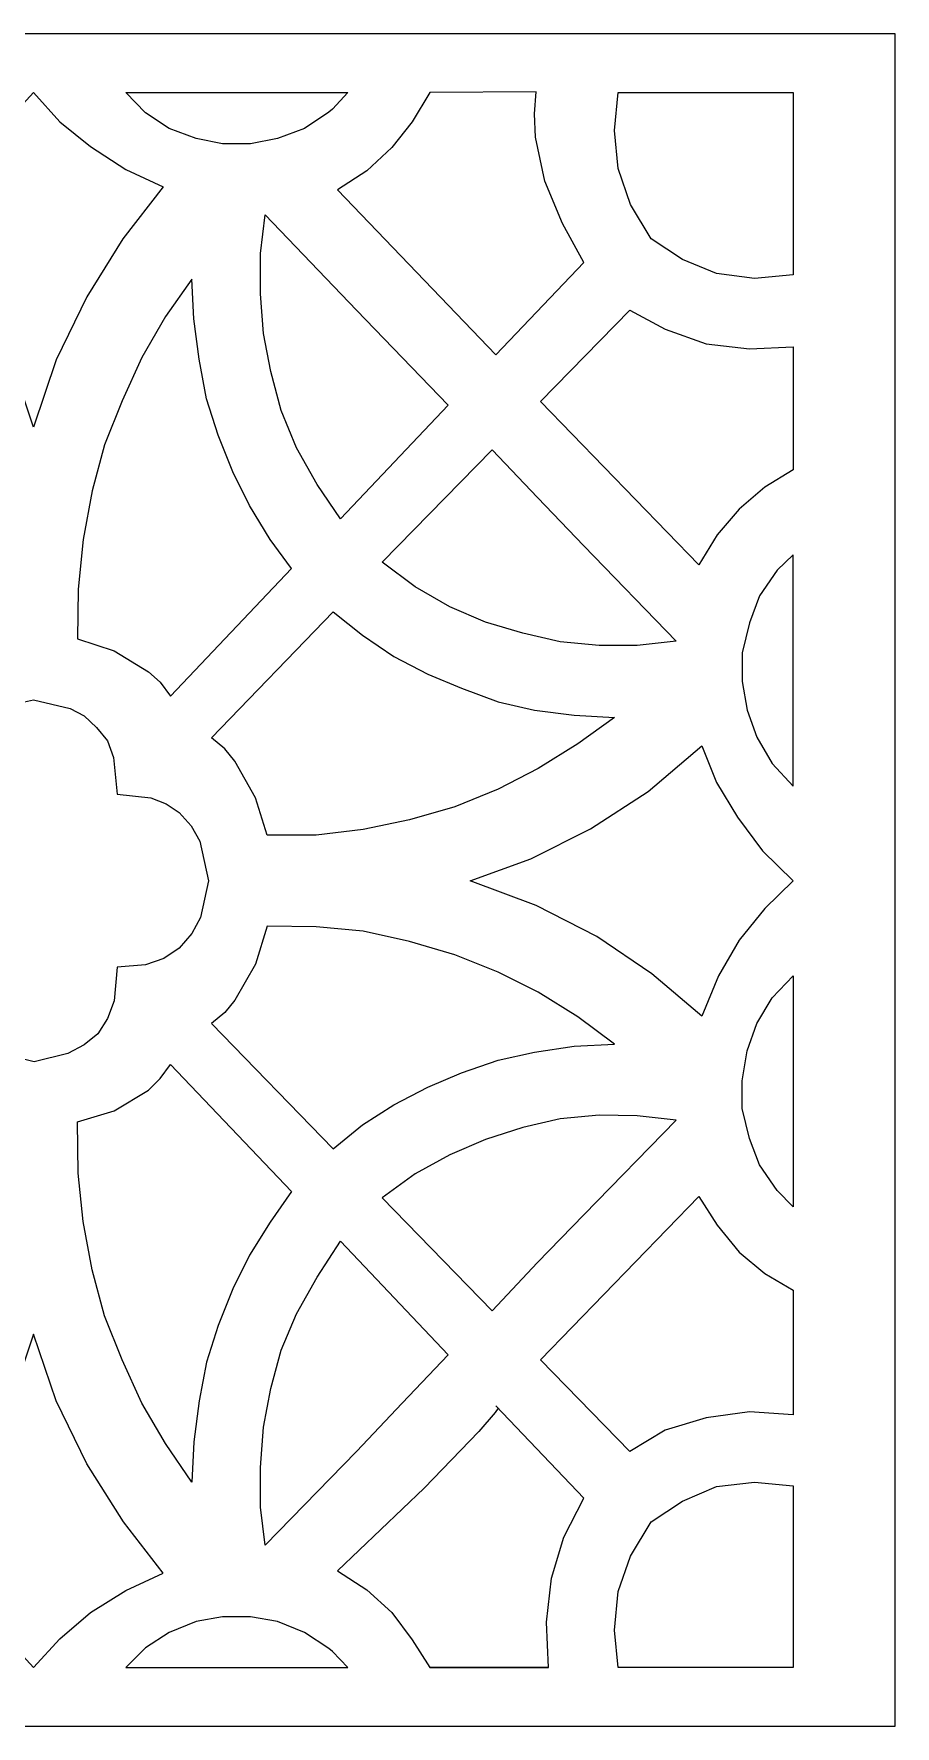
# Model space of a CAD drawing. Header units: centimetres. Extents: x -9 to 4.8, y -13.6 to 14.2.
# Drawn here: x -2.09 to 4.84, y -13.6 to 0.02 of the extents above; entities that cross this region are included whole.
import ezdxf

# ---------------------------------------------------------------- set-up
doc = ezdxf.new("R2010")
doc.units = ezdxf.units.CM
doc.header["$MEASUREMENT"] = 0

msp = doc.modelspace()

# ---------------------------------------------------------------- linework, layer by layer
at = {"color": 242}
for points, knots in [([(-9.023, 0.01868), (-9.023, 0.01868), (4.83632, 0.01868), (4.83632, 0.01868), (4.83632, 0.01868), (4.83632, 0.01868), (4.83632, -13.59895), (4.83632, -13.59895), (4.83632, -13.59895), (4.83632, -13.59895), (-9.023, -13.59895), (-9.023, -13.59895), (-9.023, -13.59895), (-9.023, -13.59895), (-9.023, 0.01868), (-9.023, 0.01868)], [0, 0, 0, 0, 0.2, 0.2, 0.2, 0.2, 0.4, 0.4, 0.4, 0.4, 0.6, 0.6, 0.6, 0.6, 1, 1, 1, 1]), ([(-2.09632, -0.45293), (-2.09632, -0.45293), (-2.32031, -0.70059), (-2.32031, -0.70059), (-2.32031, -0.70059), (-2.32031, -0.70059), (-2.57964, -0.91859), (-2.57964, -0.91859), (-2.57964, -0.91859), (-2.57964, -0.91859), (-2.85092, -1.08965), (-2.85092, -1.08965), (-2.85092, -1.08965), (-2.85092, -1.08965), (-3.13379, -1.21339), (-3.13379, -1.21339), (-3.13379, -1.21339), (-3.13379, -1.21339), (-2.78016, -1.6731), (-2.78016, -1.6731), (-2.78016, -1.6731), (-2.78016, -1.6731), (-2.4913, -2.15075), (-2.4913, -2.15075), (-2.4913, -2.15075), (-2.4913, -2.15075), (-2.2613, -2.64595), (-2.2613, -2.64595), (-2.2613, -2.64595), (-2.2613, -2.64595), (-2.09632, -3.147), (-2.09632, -3.147), (-2.09632, -3.147), (-2.09632, -3.147), (-1.91355, -2.60466), (-1.91355, -2.60466), (-1.91355, -2.60466), (-1.91355, -2.60466), (-1.66598, -2.09769), (-1.66598, -2.09769), (-1.66598, -2.09769), (-1.66598, -2.09769), (-1.37707, -1.63194), (-1.37707, -1.63194), (-1.37707, -1.63194), (-1.37707, -1.63194), (-1.05286, -1.21339), (-1.05286, -1.21339), (-1.05286, -1.21339), (-1.05286, -1.21339), (-1.35351, -1.07188), (-1.35351, -1.07188), (-1.35351, -1.07188), (-1.35351, -1.07188), (-1.63653, -0.8891), (-1.63653, -0.8891), (-1.63653, -0.8891), (-1.63653, -0.8891), (-1.88408, -0.68875), (-1.88408, -0.68875), (-1.88408, -0.68875), (-1.88408, -0.68875), (-2.09632, -0.45293), (-2.09632, -0.45293)], [0, 0, 0, 0, 0.05882353, 0.05882353, 0.05882353, 0.05882353, 0.11764706, 0.11764706, 0.11764706, 0.11764706, 0.17647059, 0.17647059, 0.17647059, 0.17647059, 0.23529412, 0.23529412, 0.23529412, 0.23529412, 0.29411765, 0.29411765, 0.29411765, 0.29411765, 0.35294118, 0.35294118, 0.35294118, 0.35294118, 0.41176471, 0.41176471, 0.41176471, 0.41176471, 0.47058824, 0.47058824, 0.47058824, 0.47058824, 0.52941176, 0.52941176, 0.52941176, 0.52941176, 0.58823529, 0.58823529, 0.58823529, 0.58823529, 0.64705882, 0.64705882, 0.64705882, 0.64705882, 0.70588235, 0.70588235, 0.70588235, 0.70588235, 0.76470588, 0.76470588, 0.76470588, 0.76470588, 0.82352941, 0.82352941, 0.82352941, 0.82352941, 0.88235294, 0.88235294, 0.88235294, 0.88235294, 1, 1, 1, 1]), ([(-1.35351, -0.45293), (-1.35351, -0.45293), (-1.19432, -0.61798), (-1.19432, -0.61798), (-1.19432, -0.61798), (-1.19432, -0.61798), (-1.00577, -0.74175), (-1.00577, -0.74175), (-1.00577, -0.74175), (-1.00577, -0.74175), (-0.78759, -0.82429), (-0.78759, -0.82429), (-0.78759, -0.82429), (-0.78759, -0.82429), (-0.57537, -0.86561), (-0.57537, -0.86561), (-0.57537, -0.86561), (-0.57537, -0.86561), (-0.35134, -0.86561), (-0.35134, -0.86561), (-0.35134, -0.86561), (-0.35134, -0.86561), (-0.13322, -0.82429), (-0.13322, -0.82429), (-0.13322, -0.82429), (-0.13322, -0.82429), (0.0849, -0.74175), (0.0849, -0.74175), (0.0849, -0.74175), (0.0849, -0.74175), (0.27942, -0.61212), (0.27942, -0.61212), (0.27942, -0.61212), (0.27942, -0.61212), (0.3089, -0.58852), (0.3089, -0.58852), (0.3089, -0.58852), (0.3089, -0.58852), (0.43269, -0.45293), (0.43269, -0.45293), (0.43269, -0.45293), (0.43269, -0.45293), (-1.35351, -0.45293), (-1.35351, -0.45293)], [0, 0, 0, 0, 0.08333333, 0.08333333, 0.08333333, 0.08333333, 0.16666667, 0.16666667, 0.16666667, 0.16666667, 0.25, 0.25, 0.25, 0.25, 0.33333333, 0.33333333, 0.33333333, 0.33333333, 0.41666667, 0.41666667, 0.41666667, 0.41666667, 0.5, 0.5, 0.5, 0.5, 0.58333333, 0.58333333, 0.58333333, 0.58333333, 0.66666667, 0.66666667, 0.66666667, 0.66666667, 0.75, 0.75, 0.75, 0.75, 0.83333333, 0.83333333, 0.83333333, 0.83333333, 1, 1, 1, 1]), ([(0.35014, -1.23697), (0.35014, -1.23697), (0.58595, -1.08369), (0.58595, -1.08369), (0.58595, -1.08369), (0.58595, -1.08369), (0.78642, -0.89502), (0.78642, -0.89502), (0.78642, -0.89502), (0.78642, -0.89502), (0.95144, -0.68875), (0.95144, -0.68875), (0.95144, -0.68875), (0.95144, -0.68875), (1.0929, -0.45293), (1.0929, -0.45293), (1.0929, -0.45293), (1.0929, -0.45293), (1.94778, -0.44702), (1.94778, -0.44702), (1.94778, -0.44702), (1.94778, -0.44702), (1.93592, -0.62387), (1.93592, -0.62387), (1.93592, -0.62387), (1.93592, -0.62387), (1.94177, -0.81247), (1.94177, -0.81247), (1.94177, -0.81247), (1.94177, -0.81247), (2.01847, -1.16625), (2.01847, -1.16625), (2.01847, -1.16625), (2.01847, -1.16625), (2.15997, -1.50814), (2.15997, -1.50814), (2.15997, -1.50814), (2.15997, -1.50814), (2.33092, -1.82059), (2.33092, -1.82059), (2.33092, -1.82059), (2.33092, -1.82059), (1.62356, -2.56339), (1.62356, -2.56339), (1.62356, -2.56339), (1.62356, -2.56339), (0.35014, -1.23697), (0.35014, -1.23697)], [0, 0, 0, 0, 0.07692308, 0.07692308, 0.07692308, 0.07692308, 0.15384615, 0.15384615, 0.15384615, 0.15384615, 0.23076923, 0.23076923, 0.23076923, 0.23076923, 0.30769231, 0.30769231, 0.30769231, 0.30769231, 0.38461538, 0.38461538, 0.38461538, 0.38461538, 0.46153846, 0.46153846, 0.46153846, 0.46153846, 0.53846154, 0.53846154, 0.53846154, 0.53846154, 0.61538462, 0.61538462, 0.61538462, 0.61538462, 0.69230769, 0.69230769, 0.69230769, 0.69230769, 0.76923077, 0.76923077, 0.76923077, 0.76923077, 0.84615385, 0.84615385, 0.84615385, 0.84615385, 1, 1, 1, 1]), ([(2.60795, -0.45293), (2.60795, -0.45293), (2.57847, -0.75947), (2.57847, -0.75947), (2.57847, -0.75947), (2.57847, -0.75947), (2.60795, -1.06604), (2.60795, -1.06604), (2.60795, -1.06604), (2.60795, -1.06604), (2.70818, -1.35492), (2.70818, -1.35492), (2.70818, -1.35492), (2.70818, -1.35492), (2.87325, -1.63194), (2.87325, -1.63194), (2.87325, -1.63194), (2.87325, -1.63194), (3.12669, -1.79701), (3.12669, -1.79701), (3.12669, -1.79701), (3.12669, -1.79701), (3.3979, -1.90906), (3.3979, -1.90906), (3.3979, -1.90906), (3.3979, -1.90906), (3.70449, -1.95018), (3.70449, -1.95018), (3.70449, -1.95018), (3.70449, -1.95018), (4.01692, -1.92074), (4.01692, -1.92074), (4.01692, -1.92074), (4.01692, -1.92074), (4.01692, -0.45293), (4.01692, -0.45293), (4.01692, -0.45293), (4.01692, -0.45293), (2.60795, -0.45293), (2.60795, -0.45293)], [0, 0, 0, 0, 0.09090909, 0.09090909, 0.09090909, 0.09090909, 0.18181818, 0.18181818, 0.18181818, 0.18181818, 0.27272727, 0.27272727, 0.27272727, 0.27272727, 0.36363636, 0.36363636, 0.36363636, 0.36363636, 0.45454545, 0.45454545, 0.45454545, 0.45454545, 0.54545455, 0.54545455, 0.54545455, 0.54545455, 0.63636364, 0.63636364, 0.63636364, 0.63636364, 0.72727273, 0.72727273, 0.72727273, 0.72727273, 0.81818182, 0.81818182, 0.81818182, 0.81818182, 1, 1, 1, 1]), ([(-0.2335, -1.43742), (-0.2335, -1.43742), (-0.26881, -1.74984), (-0.26881, -1.74984), (-0.26881, -1.74984), (-0.26881, -1.74984), (-0.26881, -2.07399), (-0.26881, -2.07399), (-0.26881, -2.07399), (-0.26881, -2.07399), (-0.24522, -2.39239), (-0.24522, -2.39239), (-0.24522, -2.39239), (-0.24522, -2.39239), (-0.18633, -2.69895), (-0.18633, -2.69895), (-0.18633, -2.69895), (-0.18633, -2.69895), (-0.10373, -3.01146), (-0.10373, -3.01146), (-0.10373, -3.01146), (-0.10373, -3.01146), (0.02002, -3.31203), (0.02002, -3.31203), (0.02002, -3.31203), (0.02002, -3.31203), (0.18516, -3.60678), (0.18516, -3.60678), (0.18516, -3.60678), (0.18516, -3.60678), (0.37374, -3.88385), (0.37374, -3.88385), (0.37374, -3.88385), (0.37374, -3.88385), (1.24029, -2.97011), (1.24029, -2.97011), (1.24029, -2.97011), (1.24029, -2.97011), (0.50342, -2.20378), (0.50342, -2.20378), (0.50342, -2.20378), (0.50342, -2.20378), (-0.2335, -1.43742), (-0.2335, -1.43742)], [0, 0, 0, 0, 0.08333333, 0.08333333, 0.08333333, 0.08333333, 0.16666667, 0.16666667, 0.16666667, 0.16666667, 0.25, 0.25, 0.25, 0.25, 0.33333333, 0.33333333, 0.33333333, 0.33333333, 0.41666667, 0.41666667, 0.41666667, 0.41666667, 0.5, 0.5, 0.5, 0.5, 0.58333333, 0.58333333, 0.58333333, 0.58333333, 0.66666667, 0.66666667, 0.66666667, 0.66666667, 0.75, 0.75, 0.75, 0.75, 0.83333333, 0.83333333, 0.83333333, 0.83333333, 1, 1, 1, 1]), ([(-0.99387, -5.31048), (-0.99387, -5.31048), (-1.07649, -5.19848), (-1.07649, -5.19848), (-1.07649, -5.19848), (-1.07649, -5.19848), (-1.17075, -5.11595), (-1.17075, -5.11595), (-1.17075, -5.11595), (-1.17075, -5.11595), (-1.44789, -4.945), (-1.44789, -4.945), (-1.44789, -4.945), (-1.44789, -4.945), (-1.74261, -4.85066), (-1.74261, -4.85066), (-1.74261, -4.85066), (-1.74261, -4.85066), (-1.73666, -4.44983), (-1.73666, -4.44983), (-1.73666, -4.44983), (-1.73666, -4.44983), (-1.69544, -4.04896), (-1.69544, -4.04896), (-1.69544, -4.04896), (-1.69544, -4.04896), (-1.62462, -3.65985), (-1.62462, -3.65985), (-1.62462, -3.65985), (-1.62462, -3.65985), (-1.52452, -3.28841), (-1.52452, -3.28841), (-1.52452, -3.28841), (-1.52452, -3.28841), (-1.38298, -2.93481), (-1.38298, -2.93481), (-1.38298, -2.93481), (-1.38298, -2.93481), (-1.22378, -2.58688), (-1.22378, -2.58688), (-1.22378, -2.58688), (-1.22378, -2.58688), (-1.03514, -2.2568), (-1.03514, -2.2568), (-1.03514, -2.2568), (-1.03514, -2.2568), (-0.82298, -1.95611), (-0.82298, -1.95611), (-0.82298, -1.95611), (-0.82298, -1.95611), (-0.80529, -2.27455), (-0.80529, -2.27455), (-0.80529, -2.27455), (-0.80529, -2.27455), (-0.76403, -2.5987), (-0.76403, -2.5987), (-0.76403, -2.5987), (-0.76403, -2.5987), (-0.70508, -2.91701), (-0.70508, -2.91701), (-0.70508, -2.91701), (-0.70508, -2.91701), (-0.61075, -3.21178), (-0.61075, -3.21178), (-0.61075, -3.21178), (-0.61075, -3.21178), (-0.49283, -3.50657), (-0.49283, -3.50657), (-0.49283, -3.50657), (-0.49283, -3.50657), (-0.35722, -3.77771), (-0.35722, -3.77771), (-0.35722, -3.77771), (-0.35722, -3.77771), (-0.19221, -4.04896), (-0.19221, -4.04896), (-0.19221, -4.04896), (-0.19221, -4.04896), (-0.02123, -4.28471), (-0.02123, -4.28471), (-0.02123, -4.28471), (-0.02123, -4.28471), (-0.99387, -5.31048), (-0.99387, -5.31048)], [0, 0, 0, 0, 0.04545455, 0.04545455, 0.04545455, 0.04545455, 0.09090909, 0.09090909, 0.09090909, 0.09090909, 0.13636364, 0.13636364, 0.13636364, 0.13636364, 0.18181818, 0.18181818, 0.18181818, 0.18181818, 0.22727273, 0.22727273, 0.22727273, 0.22727273, 0.27272727, 0.27272727, 0.27272727, 0.27272727, 0.31818182, 0.31818182, 0.31818182, 0.31818182, 0.36363636, 0.36363636, 0.36363636, 0.36363636, 0.40909091, 0.40909091, 0.40909091, 0.40909091, 0.45454545, 0.45454545, 0.45454545, 0.45454545, 0.5, 0.5, 0.5, 0.5, 0.54545455, 0.54545455, 0.54545455, 0.54545455, 0.59090909, 0.59090909, 0.59090909, 0.59090909, 0.63636364, 0.63636364, 0.63636364, 0.63636364, 0.68181818, 0.68181818, 0.68181818, 0.68181818, 0.72727273, 0.72727273, 0.72727273, 0.72727273, 0.77272727, 0.77272727, 0.77272727, 0.77272727, 0.81818182, 0.81818182, 0.81818182, 0.81818182, 0.86363636, 0.86363636, 0.86363636, 0.86363636, 0.90909091, 0.90909091, 0.90909091, 0.90909091, 1, 1, 1, 1]), ([(3.2564, -4.25527), (3.2564, -4.25527), (3.40378, -4.01356), (3.40378, -4.01356), (3.40378, -4.01356), (3.40378, -4.01356), (3.58067, -3.80721), (3.58067, -3.80721), (3.58067, -3.80721), (3.58067, -3.80721), (3.78696, -3.63043), (3.78696, -3.63043), (3.78696, -3.63043), (3.78696, -3.63043), (4.01692, -3.4889), (4.01692, -3.4889), (4.01692, -3.4889), (4.01692, -3.4889), (4.01692, -2.49852), (4.01692, -2.49852), (4.01692, -2.49852), (4.01692, -2.49852), (3.66319, -2.51616), (3.66319, -2.51616), (3.66319, -2.51616), (3.66319, -2.51616), (3.31544, -2.47493), (3.31544, -2.47493), (3.31544, -2.47493), (3.31544, -2.47493), (2.98525, -2.35705), (2.98525, -2.35705), (2.98525, -2.35705), (2.98525, -2.35705), (2.7023, -2.20378), (2.7023, -2.20378), (2.7023, -2.20378), (2.7023, -2.20378), (1.9831, -2.94065), (1.9831, -2.94065), (1.9831, -2.94065), (1.9831, -2.94065), (3.2564, -4.25527), (3.2564, -4.25527)], [0, 0, 0, 0, 0.08333333, 0.08333333, 0.08333333, 0.08333333, 0.16666667, 0.16666667, 0.16666667, 0.16666667, 0.25, 0.25, 0.25, 0.25, 0.33333333, 0.33333333, 0.33333333, 0.33333333, 0.41666667, 0.41666667, 0.41666667, 0.41666667, 0.5, 0.5, 0.5, 0.5, 0.58333333, 0.58333333, 0.58333333, 0.58333333, 0.66666667, 0.66666667, 0.66666667, 0.66666667, 0.75, 0.75, 0.75, 0.75, 0.83333333, 0.83333333, 0.83333333, 0.83333333, 1, 1, 1, 1]), ([(0.70975, -4.23163), (0.70975, -4.23163), (0.975, -4.43206), (0.975, -4.43206), (0.975, -4.43206), (0.975, -4.43206), (1.25215, -4.59122), (1.25215, -4.59122), (1.25215, -4.59122), (1.25215, -4.59122), (1.54098, -4.71504), (1.54098, -4.71504), (1.54098, -4.71504), (1.54098, -4.71504), (1.84166, -4.80346), (1.84166, -4.80346), (1.84166, -4.80346), (1.84166, -4.80346), (2.1423, -4.87422), (2.1423, -4.87422), (2.1423, -4.87422), (2.1423, -4.87422), (2.45472, -4.90371), (2.45472, -4.90371), (2.45472, -4.90371), (2.45472, -4.90371), (2.76129, -4.90371), (2.76129, -4.90371), (2.76129, -4.90371), (2.76129, -4.90371), (3.07371, -4.86829), (3.07371, -4.86829), (3.07371, -4.86829), (3.07371, -4.86829), (2.33092, -4.10194), (2.33092, -4.10194), (2.33092, -4.10194), (2.33092, -4.10194), (1.95951, -3.71296), (1.95951, -3.71296), (1.95951, -3.71296), (1.95951, -3.71296), (1.59402, -3.32972), (1.59402, -3.32972), (1.59402, -3.32972), (1.59402, -3.32972), (0.70975, -4.23163), (0.70975, -4.23163)], [0, 0, 0, 0, 0.07692308, 0.07692308, 0.07692308, 0.07692308, 0.15384615, 0.15384615, 0.15384615, 0.15384615, 0.23076923, 0.23076923, 0.23076923, 0.23076923, 0.30769231, 0.30769231, 0.30769231, 0.30769231, 0.38461538, 0.38461538, 0.38461538, 0.38461538, 0.46153846, 0.46153846, 0.46153846, 0.46153846, 0.53846154, 0.53846154, 0.53846154, 0.53846154, 0.61538462, 0.61538462, 0.61538462, 0.61538462, 0.69230769, 0.69230769, 0.69230769, 0.69230769, 0.76923077, 0.76923077, 0.76923077, 0.76923077, 0.84615385, 0.84615385, 0.84615385, 0.84615385, 1, 1, 1, 1]), ([(4.01692, -6.03554), (4.01692, -6.03554), (3.84598, -5.85282), (3.84598, -5.85282), (3.84598, -5.85282), (3.84598, -5.85282), (3.72218, -5.64056), (3.72218, -5.64056), (3.72218, -5.64056), (3.72218, -5.64056), (3.64555, -5.42243), (3.64555, -5.42243), (3.64555, -5.42243), (3.64555, -5.42243), (3.60431, -5.19254), (3.60431, -5.19254), (3.60431, -5.19254), (3.60431, -5.19254), (3.60431, -4.96264), (3.60431, -4.96264), (3.60431, -4.96264), (3.60431, -4.96264), (3.66319, -4.72091), (3.66319, -4.72091), (3.66319, -4.72091), (3.66319, -4.72091), (3.74576, -4.50282), (3.74576, -4.50282), (3.74576, -4.50282), (3.74576, -4.50282), (3.88721, -4.29651), (3.88721, -4.29651), (3.88721, -4.29651), (3.88721, -4.29651), (4.01692, -4.17271), (4.01692, -4.17271), (4.01692, -4.17271), (4.01692, -4.17271), (4.01692, -6.03554), (4.01692, -6.03554)], [0, 0, 0, 0, 0.09090909, 0.09090909, 0.09090909, 0.09090909, 0.18181818, 0.18181818, 0.18181818, 0.18181818, 0.27272727, 0.27272727, 0.27272727, 0.27272727, 0.36363636, 0.36363636, 0.36363636, 0.36363636, 0.45454545, 0.45454545, 0.45454545, 0.45454545, 0.54545455, 0.54545455, 0.54545455, 0.54545455, 0.63636364, 0.63636364, 0.63636364, 0.63636364, 0.72727273, 0.72727273, 0.72727273, 0.72727273, 0.81818182, 0.81818182, 0.81818182, 0.81818182, 1, 1, 1, 1]), ([(-0.66378, -5.64647), (-0.66378, -5.64647), (-0.55769, -5.73495), (-0.55769, -5.73495), (-0.55769, -5.73495), (-0.55769, -5.73495), (-0.47506, -5.8352), (-0.47506, -5.8352), (-0.47506, -5.8352), (-0.47506, -5.8352), (-0.3101, -6.1299), (-0.3101, -6.1299), (-0.3101, -6.1299), (-0.3101, -6.1299), (-0.21575, -6.43054), (-0.21575, -6.43054), (-0.21575, -6.43054), (-0.21575, -6.43054), (0.17927, -6.43054), (0.17927, -6.43054), (0.17927, -6.43054), (0.17927, -6.43054), (0.55653, -6.38336), (0.55653, -6.38336), (0.55653, -6.38336), (0.55653, -6.38336), (0.92787, -6.30673), (0.92787, -6.30673), (0.92787, -6.30673), (0.92787, -6.30673), (1.2934, -6.20056), (1.2934, -6.20056), (1.2934, -6.20056), (1.2934, -6.20056), (1.64112, -6.05919), (1.64112, -6.05919), (1.64112, -6.05919), (1.64112, -6.05919), (1.96539, -5.89401), (1.96539, -5.89401), (1.96539, -5.89401), (1.96539, -5.89401), (2.28377, -5.69366), (2.28377, -5.69366), (2.28377, -5.69366), (2.28377, -5.69366), (2.57847, -5.48143), (2.57847, -5.48143), (2.57847, -5.48143), (2.57847, -5.48143), (2.25429, -5.46368), (2.25429, -5.46368), (2.25429, -5.46368), (2.25429, -5.46368), (1.93592, -5.42243), (1.93592, -5.42243), (1.93592, -5.42243), (1.93592, -5.42243), (1.64112, -5.35767), (1.64112, -5.35767), (1.64112, -5.35767), (1.64112, -5.35767), (1.34639, -5.24568), (1.34639, -5.24568), (1.34639, -5.24568), (1.34639, -5.24568), (1.07528, -5.13358), (1.07528, -5.13358), (1.07528, -5.13358), (1.07528, -5.13358), (0.80407, -4.99218), (0.80407, -4.99218), (0.80407, -4.99218), (0.80407, -4.99218), (0.55064, -4.82116), (0.55064, -4.82116), (0.55064, -4.82116), (0.55064, -4.82116), (0.31478, -4.63257), (0.31478, -4.63257), (0.31478, -4.63257), (0.31478, -4.63257), (-0.66378, -5.64647), (-0.66378, -5.64647)], [0, 0, 0, 0, 0.04545455, 0.04545455, 0.04545455, 0.04545455, 0.09090909, 0.09090909, 0.09090909, 0.09090909, 0.13636364, 0.13636364, 0.13636364, 0.13636364, 0.18181818, 0.18181818, 0.18181818, 0.18181818, 0.22727273, 0.22727273, 0.22727273, 0.22727273, 0.27272727, 0.27272727, 0.27272727, 0.27272727, 0.31818182, 0.31818182, 0.31818182, 0.31818182, 0.36363636, 0.36363636, 0.36363636, 0.36363636, 0.40909091, 0.40909091, 0.40909091, 0.40909091, 0.45454545, 0.45454545, 0.45454545, 0.45454545, 0.5, 0.5, 0.5, 0.5, 0.54545455, 0.54545455, 0.54545455, 0.54545455, 0.59090909, 0.59090909, 0.59090909, 0.59090909, 0.63636364, 0.63636364, 0.63636364, 0.63636364, 0.68181818, 0.68181818, 0.68181818, 0.68181818, 0.72727273, 0.72727273, 0.72727273, 0.72727273, 0.77272727, 0.77272727, 0.77272727, 0.77272727, 0.81818182, 0.81818182, 0.81818182, 0.81818182, 0.86363636, 0.86363636, 0.86363636, 0.86363636, 0.90909091, 0.90909091, 0.90909091, 0.90909091, 1, 1, 1, 1]), ([(-2.09037, -8.25207), (-2.09037, -8.25207), (-1.81926, -8.18728), (-1.81926, -8.18728), (-1.81926, -8.18728), (-1.81926, -8.18728), (-1.68946, -8.11658), (-1.68946, -8.11658), (-1.68946, -8.11658), (-1.68946, -8.11658), (-1.57753, -8.02808), (-1.57753, -8.02808), (-1.57753, -8.02808), (-1.57753, -8.02808), (-1.50087, -7.90432), (-1.50087, -7.90432), (-1.50087, -7.90432), (-1.50087, -7.90432), (-1.44789, -7.76282), (-1.44789, -7.76282), (-1.44789, -7.76282), (-1.44789, -7.76282), (-1.42423, -7.4917), (-1.42423, -7.4917), (-1.42423, -7.4917), (-1.42423, -7.4917), (-1.19432, -7.47397), (-1.19432, -7.47397), (-1.19432, -7.47397), (-1.19432, -7.47397), (-1.04702, -7.42095), (-1.04702, -7.42095), (-1.04702, -7.42095), (-1.04702, -7.42095), (-0.92314, -7.33834), (-0.92314, -7.33834), (-0.92314, -7.33834), (-0.92314, -7.33834), (-0.82298, -7.22048), (-0.82298, -7.22048), (-0.82298, -7.22048), (-0.82298, -7.22048), (-0.75225, -7.09077), (-0.75225, -7.09077), (-0.75225, -7.09077), (-0.75225, -7.09077), (-0.68738, -6.796), (-0.68738, -6.796), (-0.68738, -6.796), (-0.68738, -6.796), (-0.75812, -6.4777), (-0.75812, -6.4777), (-0.75812, -6.4777), (-0.75812, -6.4777), (-0.82887, -6.35394), (-0.82887, -6.35394), (-0.82887, -6.35394), (-0.82887, -6.35394), (-0.92314, -6.24771), (-0.92314, -6.24771), (-0.92314, -6.24771), (-0.92314, -6.24771), (-1.02931, -6.17711), (-1.02931, -6.17711), (-1.02931, -6.17711), (-1.02931, -6.17711), (-1.15304, -6.1299), (-1.15304, -6.1299), (-1.15304, -6.1299), (-1.15304, -6.1299), (-1.42423, -6.10046), (-1.42423, -6.10046), (-1.42423, -6.10046), (-1.42423, -6.10046), (-1.45377, -5.80571), (-1.45377, -5.80571), (-1.45377, -5.80571), (-1.45377, -5.80571), (-1.50087, -5.67006), (-1.50087, -5.67006), (-1.50087, -5.67006), (-1.50087, -5.67006), (-1.58935, -5.56398), (-1.58935, -5.56398), (-1.58935, -5.56398), (-1.58935, -5.56398), (-1.68946, -5.46967), (-1.68946, -5.46967), (-1.68946, -5.46967), (-1.68946, -5.46967), (-1.80159, -5.41064), (-1.80159, -5.41064), (-1.80159, -5.41064), (-1.80159, -5.41064), (-2.09632, -5.33999), (-2.09632, -5.33999), (-2.09632, -5.33999), (-2.09632, -5.33999), (-2.36156, -5.39893), (-2.36156, -5.39893), (-2.36156, -5.39893), (-2.36156, -5.39893), (-2.50303, -5.46967), (-2.50303, -5.46967), (-2.50303, -5.46967), (-2.50303, -5.46967), (-2.60912, -5.56398), (-2.60912, -5.56398), (-2.60912, -5.56398), (-2.60912, -5.56398), (-2.68578, -5.68777), (-2.68578, -5.68777), (-2.68578, -5.68777), (-2.68578, -5.68777), (-2.73886, -5.82921), (-2.73886, -5.82921), (-2.73886, -5.82921), (-2.73886, -5.82921), (-2.76239, -6.10046), (-2.76239, -6.10046), (-2.76239, -6.10046), (-2.76239, -6.10046), (-2.99823, -6.11216), (-2.99823, -6.11216), (-2.99823, -6.11216), (-2.99823, -6.11216), (-3.14564, -6.16528), (-3.14564, -6.16528), (-3.14564, -6.16528), (-3.14564, -6.16528), (-3.26937, -6.2537), (-3.26937, -6.2537), (-3.26937, -6.2537), (-3.26937, -6.2537), (-3.3578, -6.37158), (-3.3578, -6.37158), (-3.3578, -6.37158), (-3.3578, -6.37158), (-3.43451, -6.50129), (-3.43451, -6.50129), (-3.43451, -6.50129), (-3.43451, -6.50129), (-3.49935, -6.796), (-3.49935, -6.796), (-3.49935, -6.796), (-3.49935, -6.796), (-3.42858, -7.11432), (-3.42858, -7.11432), (-3.42858, -7.11432), (-3.42858, -7.11432), (-3.35191, -7.2382), (-3.35191, -7.2382), (-3.35191, -7.2382), (-3.35191, -7.2382), (-3.26937, -7.34425), (-3.26937, -7.34425), (-3.26937, -7.34425), (-3.26937, -7.34425), (-3.15738, -7.42095), (-3.15738, -7.42095), (-3.15738, -7.42095), (-3.15738, -7.42095), (-3.03357, -7.46809), (-3.03357, -7.46809), (-3.03357, -7.46809), (-3.03357, -7.46809), (-2.76239, -7.4917), (-2.76239, -7.4917), (-2.76239, -7.4917), (-2.76239, -7.4917), (-2.73298, -7.78055), (-2.73298, -7.78055), (-2.73298, -7.78055), (-2.73298, -7.78055), (-2.68578, -7.91604), (-2.68578, -7.91604), (-2.68578, -7.91604), (-2.68578, -7.91604), (-2.60325, -8.034), (-2.60325, -8.034), (-2.60325, -8.034), (-2.60325, -8.034), (-2.50303, -8.11658), (-2.50303, -8.11658), (-2.50303, -8.11658), (-2.50303, -8.11658), (-2.37927, -8.18132), (-2.37927, -8.18132), (-2.37927, -8.18132), (-2.37927, -8.18132), (-2.09037, -8.25207), (-2.09037, -8.25207)], [0, 0, 0, 0, 0.02040816, 0.02040816, 0.02040816, 0.02040816, 0.04081633, 0.04081633, 0.04081633, 0.04081633, 0.06122449, 0.06122449, 0.06122449, 0.06122449, 0.08163265, 0.08163265, 0.08163265, 0.08163265, 0.10204082, 0.10204082, 0.10204082, 0.10204082, 0.12244898, 0.12244898, 0.12244898, 0.12244898, 0.14285714, 0.14285714, 0.14285714, 0.14285714, 0.16326531, 0.16326531, 0.16326531, 0.16326531, 0.18367347, 0.18367347, 0.18367347, 0.18367347, 0.20408163, 0.20408163, 0.20408163, 0.20408163, 0.2244898, 0.2244898, 0.2244898, 0.2244898, 0.24489796, 0.24489796, 0.24489796, 0.24489796, 0.26530612, 0.26530612, 0.26530612, 0.26530612, 0.28571429, 0.28571429, 0.28571429, 0.28571429, 0.30612245, 0.30612245, 0.30612245, 0.30612245, 0.32653061, 0.32653061, 0.32653061, 0.32653061, 0.34693878, 0.34693878, 0.34693878, 0.34693878, 0.36734694, 0.36734694, 0.36734694, 0.36734694, 0.3877551, 0.3877551, 0.3877551, 0.3877551, 0.40816327, 0.40816327, 0.40816327, 0.40816327, 0.42857143, 0.42857143, 0.42857143, 0.42857143, 0.44897959, 0.44897959, 0.44897959, 0.44897959, 0.46938776, 0.46938776, 0.46938776, 0.46938776, 0.48979592, 0.48979592, 0.48979592, 0.48979592, 0.51020408, 0.51020408, 0.51020408, 0.51020408, 0.53061224, 0.53061224, 0.53061224, 0.53061224, 0.55102041, 0.55102041, 0.55102041, 0.55102041, 0.57142857, 0.57142857, 0.57142857, 0.57142857, 0.59183673, 0.59183673, 0.59183673, 0.59183673, 0.6122449, 0.6122449, 0.6122449, 0.6122449, 0.63265306, 0.63265306, 0.63265306, 0.63265306, 0.65306122, 0.65306122, 0.65306122, 0.65306122, 0.67346939, 0.67346939, 0.67346939, 0.67346939, 0.69387755, 0.69387755, 0.69387755, 0.69387755, 0.71428571, 0.71428571, 0.71428571, 0.71428571, 0.73469388, 0.73469388, 0.73469388, 0.73469388, 0.75510204, 0.75510204, 0.75510204, 0.75510204, 0.7755102, 0.7755102, 0.7755102, 0.7755102, 0.79591837, 0.79591837, 0.79591837, 0.79591837, 0.81632653, 0.81632653, 0.81632653, 0.81632653, 0.83673469, 0.83673469, 0.83673469, 0.83673469, 0.85714286, 0.85714286, 0.85714286, 0.85714286, 0.87755102, 0.87755102, 0.87755102, 0.87755102, 0.89795918, 0.89795918, 0.89795918, 0.89795918, 0.91836735, 0.91836735, 0.91836735, 0.91836735, 0.93877551, 0.93877551, 0.93877551, 0.93877551, 0.95918367, 0.95918367, 0.95918367, 0.95918367, 1, 1, 1, 1]), ([(1.41717, -6.796), (1.41717, -6.796), (1.94778, -6.99645), (1.94778, -6.99645), (1.94778, -6.99645), (1.94778, -6.99645), (2.43708, -7.24402), (2.43708, -7.24402), (2.43708, -7.24402), (2.43708, -7.24402), (2.87919, -7.54472), (2.87919, -7.54472), (2.87919, -7.54472), (2.87919, -7.54472), (3.28006, -7.88659), (3.28006, -7.88659), (3.28006, -7.88659), (3.28006, -7.88659), (3.41558, -7.56238), (3.41558, -7.56238), (3.41558, -7.56238), (3.41558, -7.56238), (3.58067, -7.27353), (3.58067, -7.27353), (3.58067, -7.27353), (3.58067, -7.27353), (3.78696, -7.02002), (3.78696, -7.02002), (3.78696, -7.02002), (3.78696, -7.02002), (4.01692, -6.796), (4.01692, -6.796), (4.01692, -6.796), (4.01692, -6.796), (3.76928, -6.55428), (3.76928, -6.55428), (3.76928, -6.55428), (3.76928, -6.55428), (3.56892, -6.2832), (3.56892, -6.2832), (3.56892, -6.2832), (3.56892, -6.2832), (3.3979, -6.00609), (3.3979, -6.00609), (3.3979, -6.00609), (3.3979, -6.00609), (3.28006, -5.71128), (3.28006, -5.71128), (3.28006, -5.71128), (3.28006, -5.71128), (2.84967, -6.07681), (2.84967, -6.07681), (2.84967, -6.07681), (2.84967, -6.07681), (2.38392, -6.37753), (2.38392, -6.37753), (2.38392, -6.37753), (2.38392, -6.37753), (1.90643, -6.61919), (1.90643, -6.61919), (1.90643, -6.61919), (1.90643, -6.61919), (1.41717, -6.796), (1.41717, -6.796)], [0, 0, 0, 0, 0.05882353, 0.05882353, 0.05882353, 0.05882353, 0.11764706, 0.11764706, 0.11764706, 0.11764706, 0.17647059, 0.17647059, 0.17647059, 0.17647059, 0.23529412, 0.23529412, 0.23529412, 0.23529412, 0.29411765, 0.29411765, 0.29411765, 0.29411765, 0.35294118, 0.35294118, 0.35294118, 0.35294118, 0.41176471, 0.41176471, 0.41176471, 0.41176471, 0.47058824, 0.47058824, 0.47058824, 0.47058824, 0.52941176, 0.52941176, 0.52941176, 0.52941176, 0.58823529, 0.58823529, 0.58823529, 0.58823529, 0.64705882, 0.64705882, 0.64705882, 0.64705882, 0.70588235, 0.70588235, 0.70588235, 0.70588235, 0.76470588, 0.76470588, 0.76470588, 0.76470588, 0.82352941, 0.82352941, 0.82352941, 0.82352941, 0.88235294, 0.88235294, 0.88235294, 0.88235294, 1, 1, 1, 1]), ([(-0.66378, -7.94562), (-0.66378, -7.94562), (-0.55769, -7.85705), (-0.55769, -7.85705), (-0.55769, -7.85705), (-0.55769, -7.85705), (-0.47506, -7.75697), (-0.47506, -7.75697), (-0.47506, -7.75697), (-0.47506, -7.75697), (-0.3101, -7.46809), (-0.3101, -7.46809), (-0.3101, -7.46809), (-0.3101, -7.46809), (-0.21575, -7.16153), (-0.21575, -7.16153), (-0.21575, -7.16153), (-0.21575, -7.16153), (0.17927, -7.16747), (0.17927, -7.16747), (0.17927, -7.16747), (0.17927, -7.16747), (0.55653, -7.20273), (0.55653, -7.20273), (0.55653, -7.20273), (0.55653, -7.20273), (0.92787, -7.28532), (0.92787, -7.28532), (0.92787, -7.28532), (0.92787, -7.28532), (1.2934, -7.39145), (1.2934, -7.39145), (1.2934, -7.39145), (1.2934, -7.39145), (1.64112, -7.53293), (1.64112, -7.53293), (1.64112, -7.53293), (1.64112, -7.53293), (1.96539, -7.69209), (1.96539, -7.69209), (1.96539, -7.69209), (1.96539, -7.69209), (2.28377, -7.89249), (2.28377, -7.89249), (2.28377, -7.89249), (2.28377, -7.89249), (2.57847, -8.11059), (2.57847, -8.11059), (2.57847, -8.11059), (2.57847, -8.11059), (2.25429, -8.12834), (2.25429, -8.12834), (2.25429, -8.12834), (2.25429, -8.12834), (1.93592, -8.17545), (1.93592, -8.17545), (1.93592, -8.17545), (1.93592, -8.17545), (1.64112, -8.24027), (1.64112, -8.24027), (1.64112, -8.24027), (1.64112, -8.24027), (1.34639, -8.34054), (1.34639, -8.34054), (1.34639, -8.34054), (1.34639, -8.34054), (1.07528, -8.45846), (1.07528, -8.45846), (1.07528, -8.45846), (1.07528, -8.45846), (0.80407, -8.59995), (0.80407, -8.59995), (0.80407, -8.59995), (0.80407, -8.59995), (0.55064, -8.7591), (0.55064, -8.7591), (0.55064, -8.7591), (0.55064, -8.7591), (0.31478, -8.95361), (0.31478, -8.95361), (0.31478, -8.95361), (0.31478, -8.95361), (-0.66378, -7.94562), (-0.66378, -7.94562)], [0, 0, 0, 0, 0.04545455, 0.04545455, 0.04545455, 0.04545455, 0.09090909, 0.09090909, 0.09090909, 0.09090909, 0.13636364, 0.13636364, 0.13636364, 0.13636364, 0.18181818, 0.18181818, 0.18181818, 0.18181818, 0.22727273, 0.22727273, 0.22727273, 0.22727273, 0.27272727, 0.27272727, 0.27272727, 0.27272727, 0.31818182, 0.31818182, 0.31818182, 0.31818182, 0.36363636, 0.36363636, 0.36363636, 0.36363636, 0.40909091, 0.40909091, 0.40909091, 0.40909091, 0.45454545, 0.45454545, 0.45454545, 0.45454545, 0.5, 0.5, 0.5, 0.5, 0.54545455, 0.54545455, 0.54545455, 0.54545455, 0.59090909, 0.59090909, 0.59090909, 0.59090909, 0.63636364, 0.63636364, 0.63636364, 0.63636364, 0.68181818, 0.68181818, 0.68181818, 0.68181818, 0.72727273, 0.72727273, 0.72727273, 0.72727273, 0.77272727, 0.77272727, 0.77272727, 0.77272727, 0.81818182, 0.81818182, 0.81818182, 0.81818182, 0.86363636, 0.86363636, 0.86363636, 0.86363636, 0.90909091, 0.90909091, 0.90909091, 0.90909091, 1, 1, 1, 1]), ([(4.01692, -7.56238), (4.01692, -7.56238), (3.84598, -7.73928), (3.84598, -7.73928), (3.84598, -7.73928), (3.84598, -7.73928), (3.72218, -7.94562), (3.72218, -7.94562), (3.72218, -7.94562), (3.72218, -7.94562), (3.64555, -8.16373), (3.64555, -8.16373), (3.64555, -8.16373), (3.64555, -8.16373), (3.60431, -8.40538), (3.60431, -8.40538), (3.60431, -8.40538), (3.60431, -8.40538), (3.60431, -8.62936), (3.60431, -8.62936), (3.60431, -8.62936), (3.60431, -8.62936), (3.66319, -8.8711), (3.66319, -8.8711), (3.66319, -8.8711), (3.66319, -8.8711), (3.74576, -9.08333), (3.74576, -9.08333), (3.74576, -9.08333), (3.74576, -9.08333), (3.88721, -9.2896), (3.88721, -9.2896), (3.88721, -9.2896), (3.88721, -9.2896), (4.01692, -9.41932), (4.01692, -9.41932), (4.01692, -9.41932), (4.01692, -9.41932), (4.01692, -7.56238), (4.01692, -7.56238)], [0, 0, 0, 0, 0.09090909, 0.09090909, 0.09090909, 0.09090909, 0.18181818, 0.18181818, 0.18181818, 0.18181818, 0.27272727, 0.27272727, 0.27272727, 0.27272727, 0.36363636, 0.36363636, 0.36363636, 0.36363636, 0.45454545, 0.45454545, 0.45454545, 0.45454545, 0.54545455, 0.54545455, 0.54545455, 0.54545455, 0.63636364, 0.63636364, 0.63636364, 0.63636364, 0.72727273, 0.72727273, 0.72727273, 0.72727273, 0.81818182, 0.81818182, 0.81818182, 0.81818182, 1, 1, 1, 1]), ([(-0.99387, -8.27569), (-0.99387, -8.27569), (-1.07649, -8.38771), (-1.07649, -8.38771), (-1.07649, -8.38771), (-1.07649, -8.38771), (-1.17075, -8.48204), (-1.17075, -8.48204), (-1.17075, -8.48204), (-1.17075, -8.48204), (-1.44789, -8.6471), (-1.44789, -8.6471), (-1.44789, -8.6471), (-1.44789, -8.6471), (-1.74261, -8.73551), (-1.74261, -8.73551), (-1.74261, -8.73551), (-1.74261, -8.73551), (-1.73666, -9.14819), (-1.73666, -9.14819), (-1.73666, -9.14819), (-1.73666, -9.14819), (-1.69544, -9.53721), (-1.69544, -9.53721), (-1.69544, -9.53721), (-1.69544, -9.53721), (-1.62462, -9.92628), (-1.62462, -9.92628), (-1.62462, -9.92628), (-1.62462, -9.92628), (-1.52452, -10.29772), (-1.52452, -10.29772), (-1.52452, -10.29772), (-1.52452, -10.29772), (-1.38298, -10.65138), (-1.38298, -10.65138), (-1.38298, -10.65138), (-1.38298, -10.65138), (-1.22378, -10.9992), (-1.22378, -10.9992), (-1.22378, -10.9992), (-1.22378, -10.9992), (-1.03514, -11.32345), (-1.03514, -11.32345), (-1.03514, -11.32345), (-1.03514, -11.32345), (-0.82298, -11.63583), (-0.82298, -11.63583), (-0.82298, -11.63583), (-0.82298, -11.63583), (-0.80529, -11.31163), (-0.80529, -11.31163), (-0.80529, -11.31163), (-0.80529, -11.31163), (-0.76403, -10.98156), (-0.76403, -10.98156), (-0.76403, -10.98156), (-0.76403, -10.98156), (-0.70508, -10.66909), (-0.70508, -10.66909), (-0.70508, -10.66909), (-0.70508, -10.66909), (-0.61075, -10.37431), (-0.61075, -10.37431), (-0.61075, -10.37431), (-0.61075, -10.37431), (-0.49283, -10.0796), (-0.49283, -10.0796), (-0.49283, -10.0796), (-0.49283, -10.0796), (-0.35722, -9.80839), (-0.35722, -9.80839), (-0.35722, -9.80839), (-0.35722, -9.80839), (-0.19221, -9.54313), (-0.19221, -9.54313), (-0.19221, -9.54313), (-0.19221, -9.54313), (-0.02123, -9.29555), (-0.02123, -9.29555), (-0.02123, -9.29555), (-0.02123, -9.29555), (-0.99387, -8.27569), (-0.99387, -8.27569)], [0, 0, 0, 0, 0.04545455, 0.04545455, 0.04545455, 0.04545455, 0.09090909, 0.09090909, 0.09090909, 0.09090909, 0.13636364, 0.13636364, 0.13636364, 0.13636364, 0.18181818, 0.18181818, 0.18181818, 0.18181818, 0.22727273, 0.22727273, 0.22727273, 0.22727273, 0.27272727, 0.27272727, 0.27272727, 0.27272727, 0.31818182, 0.31818182, 0.31818182, 0.31818182, 0.36363636, 0.36363636, 0.36363636, 0.36363636, 0.40909091, 0.40909091, 0.40909091, 0.40909091, 0.45454545, 0.45454545, 0.45454545, 0.45454545, 0.5, 0.5, 0.5, 0.5, 0.54545455, 0.54545455, 0.54545455, 0.54545455, 0.59090909, 0.59090909, 0.59090909, 0.59090909, 0.63636364, 0.63636364, 0.63636364, 0.63636364, 0.68181818, 0.68181818, 0.68181818, 0.68181818, 0.72727273, 0.72727273, 0.72727273, 0.72727273, 0.77272727, 0.77272727, 0.77272727, 0.77272727, 0.81818182, 0.81818182, 0.81818182, 0.81818182, 0.86363636, 0.86363636, 0.86363636, 0.86363636, 0.90909091, 0.90909091, 0.90909091, 0.90909091, 1, 1, 1, 1]), ([(0.70975, -9.34862), (0.70975, -9.34862), (0.975, -9.1541), (0.975, -9.1541), (0.975, -9.1541), (0.975, -9.1541), (1.25215, -9.00076), (1.25215, -9.00076), (1.25215, -9.00076), (1.25215, -9.00076), (1.54098, -8.87702), (1.54098, -8.87702), (1.54098, -8.87702), (1.54098, -8.87702), (1.84166, -8.78268), (1.84166, -8.78268), (1.84166, -8.78268), (1.84166, -8.78268), (2.1423, -8.71192), (2.1423, -8.71192), (2.1423, -8.71192), (2.1423, -8.71192), (2.45472, -8.68248), (2.45472, -8.68248), (2.45472, -8.68248), (2.45472, -8.68248), (2.76129, -8.68832), (2.76129, -8.68832), (2.76129, -8.68832), (2.76129, -8.68832), (3.07371, -8.72373), (3.07371, -8.72373), (3.07371, -8.72373), (3.07371, -8.72373), (2.33092, -9.48424), (2.33092, -9.48424), (2.33092, -9.48424), (2.33092, -9.48424), (1.95951, -9.86729), (1.95951, -9.86729), (1.95951, -9.86729), (1.95951, -9.86729), (1.59402, -10.25647), (1.59402, -10.25647), (1.59402, -10.25647), (1.59402, -10.25647), (0.70975, -9.34862), (0.70975, -9.34862)], [0, 0, 0, 0, 0.07692308, 0.07692308, 0.07692308, 0.07692308, 0.15384615, 0.15384615, 0.15384615, 0.15384615, 0.23076923, 0.23076923, 0.23076923, 0.23076923, 0.30769231, 0.30769231, 0.30769231, 0.30769231, 0.38461538, 0.38461538, 0.38461538, 0.38461538, 0.46153846, 0.46153846, 0.46153846, 0.46153846, 0.53846154, 0.53846154, 0.53846154, 0.53846154, 0.61538462, 0.61538462, 0.61538462, 0.61538462, 0.69230769, 0.69230769, 0.69230769, 0.69230769, 0.76923077, 0.76923077, 0.76923077, 0.76923077, 0.84615385, 0.84615385, 0.84615385, 0.84615385, 1, 1, 1, 1]), ([(2.7023, -11.38827), (2.7023, -11.38827), (2.98525, -11.21737), (2.98525, -11.21737), (2.98525, -11.21737), (2.98525, -11.21737), (3.31544, -11.11708), (3.31544, -11.11708), (3.31544, -11.11708), (3.31544, -11.11708), (3.66319, -11.07), (3.66319, -11.07), (3.66319, -11.07), (3.66319, -11.07), (4.01692, -11.09351), (4.01692, -11.09351), (4.01692, -11.09351), (4.01692, -11.09351), (4.01692, -10.09133), (4.01692, -10.09133), (4.01692, -10.09133), (4.01692, -10.09133), (3.78696, -9.95576), (3.78696, -9.95576), (3.78696, -9.95576), (3.78696, -9.95576), (3.58067, -9.78481), (3.58067, -9.78481), (3.58067, -9.78481), (3.58067, -9.78481), (3.40378, -9.56671), (3.40378, -9.56671), (3.40378, -9.56671), (3.40378, -9.56671), (3.2564, -9.33686), (3.2564, -9.33686), (3.2564, -9.33686), (3.2564, -9.33686), (1.9831, -10.65138), (1.9831, -10.65138), (1.9831, -10.65138), (1.9831, -10.65138), (2.7023, -11.38827), (2.7023, -11.38827), (2.7023, -11.38827), (2.7023, -11.38827), (1.9831, -10.65138), (1.9831, -10.65138), (1.9831, -10.65138), (1.9831, -10.65138), (2.7023, -11.38827), (2.7023, -11.38827)], [0, 0, 0, 0, 0.07142857, 0.07142857, 0.07142857, 0.07142857, 0.14285714, 0.14285714, 0.14285714, 0.14285714, 0.21428571, 0.21428571, 0.21428571, 0.21428571, 0.28571429, 0.28571429, 0.28571429, 0.28571429, 0.35714286, 0.35714286, 0.35714286, 0.35714286, 0.42857143, 0.42857143, 0.42857143, 0.42857143, 0.5, 0.5, 0.5, 0.5, 0.57142857, 0.57142857, 0.57142857, 0.57142857, 0.64285714, 0.64285714, 0.64285714, 0.64285714, 0.71428571, 0.71428571, 0.71428571, 0.71428571, 0.78571429, 0.78571429, 0.78571429, 0.78571429, 0.85714286, 0.85714286, 0.85714286, 0.85714286, 1, 1, 1, 1]), ([(0.37374, -9.69636), (0.37374, -9.69636), (0.18516, -9.98528), (0.18516, -9.98528), (0.18516, -9.98528), (0.18516, -9.98528), (0.02002, -10.28001), (0.02002, -10.28001), (0.02002, -10.28001), (0.02002, -10.28001), (-0.10373, -10.57476), (-0.10373, -10.57476), (-0.10373, -10.57476), (-0.10373, -10.57476), (-0.18633, -10.88131), (-0.18633, -10.88131), (-0.18633, -10.88131), (-0.18633, -10.88131), (-0.24522, -11.19371), (-0.24522, -11.19371), (-0.24522, -11.19371), (-0.24522, -11.19371), (-0.26881, -11.51804), (-0.26881, -11.51804), (-0.26881, -11.51804), (-0.26881, -11.51804), (-0.26881, -11.8363), (-0.26881, -11.8363), (-0.26881, -11.8363), (-0.26881, -11.8363), (-0.2335, -12.14284), (-0.2335, -12.14284), (-0.2335, -12.14284), (-0.2335, -12.14284), (0.50342, -11.38827), (0.50342, -11.38827), (0.50342, -11.38827), (0.50342, -11.38827), (0.86887, -10.9992), (0.86887, -10.9992), (0.86887, -10.9992), (0.86887, -10.9992), (1.24029, -10.61014), (1.24029, -10.61014), (1.24029, -10.61014), (1.24029, -10.61014), (0.37374, -9.69636), (0.37374, -9.69636)], [0, 0, 0, 0, 0.07692308, 0.07692308, 0.07692308, 0.07692308, 0.15384615, 0.15384615, 0.15384615, 0.15384615, 0.23076923, 0.23076923, 0.23076923, 0.23076923, 0.30769231, 0.30769231, 0.30769231, 0.30769231, 0.38461538, 0.38461538, 0.38461538, 0.38461538, 0.46153846, 0.46153846, 0.46153846, 0.46153846, 0.53846154, 0.53846154, 0.53846154, 0.53846154, 0.61538462, 0.61538462, 0.61538462, 0.61538462, 0.69230769, 0.69230769, 0.69230769, 0.69230769, 0.76923077, 0.76923077, 0.76923077, 0.76923077, 0.84615385, 0.84615385, 0.84615385, 0.84615385, 1, 1, 1, 1]), ([(-2.09632, -13.12733), (-2.09632, -13.12733), (-2.32031, -12.87974), (-2.32031, -12.87974), (-2.32031, -12.87974), (-2.32031, -12.87974), (-2.57964, -12.66163), (-2.57964, -12.66163), (-2.57964, -12.66163), (-2.57964, -12.66163), (-2.85092, -12.50252), (-2.85092, -12.50252), (-2.85092, -12.50252), (-2.85092, -12.50252), (-3.13379, -12.36686), (-3.13379, -12.36686), (-3.13379, -12.36686), (-3.13379, -12.36686), (-2.78016, -11.91295), (-2.78016, -11.91295), (-2.78016, -11.91295), (-2.78016, -11.91295), (-2.4913, -11.43549), (-2.4913, -11.43549), (-2.4913, -11.43549), (-2.4913, -11.43549), (-2.2613, -10.94609), (-2.2613, -10.94609), (-2.2613, -10.94609), (-2.2613, -10.94609), (-2.09632, -10.44507), (-2.09632, -10.44507), (-2.09632, -10.44507), (-2.09632, -10.44507), (-1.91355, -10.98156), (-1.91355, -10.98156), (-1.91355, -10.98156), (-1.91355, -10.98156), (-1.66598, -11.4885), (-1.66598, -11.4885), (-1.66598, -11.4885), (-1.66598, -11.4885), (-1.37122, -11.95421), (-1.37122, -11.95421), (-1.37122, -11.95421), (-1.37122, -11.95421), (-1.05286, -12.36686), (-1.05286, -12.36686), (-1.05286, -12.36686), (-1.05286, -12.36686), (-1.35351, -12.50837), (-1.35351, -12.50837), (-1.35351, -12.50837), (-1.35351, -12.50837), (-1.63653, -12.68524), (-1.63653, -12.68524), (-1.63653, -12.68524), (-1.63653, -12.68524), (-1.88408, -12.89741), (-1.88408, -12.89741), (-1.88408, -12.89741), (-1.88408, -12.89741), (-2.09632, -13.12733), (-2.09632, -13.12733)], [0, 0, 0, 0, 0.05882353, 0.05882353, 0.05882353, 0.05882353, 0.11764706, 0.11764706, 0.11764706, 0.11764706, 0.17647059, 0.17647059, 0.17647059, 0.17647059, 0.23529412, 0.23529412, 0.23529412, 0.23529412, 0.29411765, 0.29411765, 0.29411765, 0.29411765, 0.35294118, 0.35294118, 0.35294118, 0.35294118, 0.41176471, 0.41176471, 0.41176471, 0.41176471, 0.47058824, 0.47058824, 0.47058824, 0.47058824, 0.52941176, 0.52941176, 0.52941176, 0.52941176, 0.58823529, 0.58823529, 0.58823529, 0.58823529, 0.64705882, 0.64705882, 0.64705882, 0.64705882, 0.70588235, 0.70588235, 0.70588235, 0.70588235, 0.76470588, 0.76470588, 0.76470588, 0.76470588, 0.82352941, 0.82352941, 0.82352941, 0.82352941, 0.88235294, 0.88235294, 0.88235294, 0.88235294, 1, 1, 1, 1]), ([(1.0929, -13.12733), (1.0929, -13.12733), (0.95144, -12.90332), (0.95144, -12.90332), (0.95144, -12.90332), (0.95144, -12.90332), (0.78642, -12.68524), (0.78642, -12.68524), (0.78642, -12.68524), (0.78642, -12.68524), (0.58595, -12.50252), (0.58595, -12.50252), (0.58595, -12.50252), (0.58595, -12.50252), (0.35014, -12.34921), (0.35014, -12.34921), (0.35014, -12.34921), (0.35014, -12.34921), (1.04574, -11.68298), (1.04574, -11.68298), (1.04574, -11.68298), (1.04574, -11.68298), (1.4879, -11.2291), (1.4879, -11.2291), (1.4879, -11.2291), (1.4879, -11.2291), (1.61765, -11.07587), (1.61765, -11.07587), (1.61765, -11.07587), (1.61765, -11.07587), (1.64112, -11.04053), (1.64112, -11.04053), (1.64112, -11.04053), (1.64112, -11.04053), (1.62356, -11.02274), (1.62356, -11.02274), (1.62356, -11.02274), (1.62356, -11.02274), (2.33092, -11.76562), (2.33092, -11.76562), (2.33092, -11.76562), (2.33092, -11.76562), (2.17172, -12.07803), (2.17172, -12.07803), (2.17172, -12.07803), (2.17172, -12.07803), (2.07155, -12.4081), (2.07155, -12.4081), (2.07155, -12.4081), (2.07155, -12.4081), (2.0303, -12.76183), (2.0303, -12.76183), (2.0303, -12.76183), (2.0303, -12.76183), (2.04797, -13.12733), (2.04797, -13.12733), (2.04797, -13.12733), (2.04797, -13.12733), (1.0929, -13.12733), (1.0929, -13.12733), (1.0929, -13.12733), (1.0929, -13.12733), (2.04797, -13.12733), (2.04797, -13.12733), (2.04797, -13.12733), (2.04797, -13.12733), (1.0929, -13.12733), (1.0929, -13.12733)], [0, 0, 0, 0, 0.05555556, 0.05555556, 0.05555556, 0.05555556, 0.11111111, 0.11111111, 0.11111111, 0.11111111, 0.16666667, 0.16666667, 0.16666667, 0.16666667, 0.22222222, 0.22222222, 0.22222222, 0.22222222, 0.27777778, 0.27777778, 0.27777778, 0.27777778, 0.33333333, 0.33333333, 0.33333333, 0.33333333, 0.38888889, 0.38888889, 0.38888889, 0.38888889, 0.44444444, 0.44444444, 0.44444444, 0.44444444, 0.5, 0.5, 0.5, 0.5, 0.55555556, 0.55555556, 0.55555556, 0.55555556, 0.61111111, 0.61111111, 0.61111111, 0.61111111, 0.66666667, 0.66666667, 0.66666667, 0.66666667, 0.72222222, 0.72222222, 0.72222222, 0.72222222, 0.77777778, 0.77777778, 0.77777778, 0.77777778, 0.83333333, 0.83333333, 0.83333333, 0.83333333, 0.88888889, 0.88888889, 0.88888889, 0.88888889, 1, 1, 1, 1]), ([(2.87325, -11.95421), (2.87325, -11.95421), (2.70818, -12.23129), (2.70818, -12.23129), (2.70818, -12.23129), (2.70818, -12.23129), (2.60795, -12.51421), (2.60795, -12.51421), (2.60795, -12.51421), (2.60795, -12.51421), (2.57847, -12.82668), (2.57847, -12.82668), (2.57847, -12.82668), (2.57847, -12.82668), (2.60795, -13.12733), (2.60795, -13.12733), (2.60795, -13.12733), (2.60795, -13.12733), (4.01692, -13.12733), (4.01692, -13.12733), (4.01692, -13.12733), (4.01692, -13.12733), (4.01692, -11.66538), (4.01692, -11.66538), (4.01692, -11.66538), (4.01692, -11.66538), (3.70449, -11.63583), (3.70449, -11.63583), (3.70449, -11.63583), (3.70449, -11.63583), (3.3979, -11.67119), (3.3979, -11.67119), (3.3979, -11.67119), (3.3979, -11.67119), (3.12669, -11.78913), (3.12669, -11.78913), (3.12669, -11.78913), (3.12669, -11.78913), (2.87325, -11.95421), (2.87325, -11.95421)], [0, 0, 0, 0, 0.09090909, 0.09090909, 0.09090909, 0.09090909, 0.18181818, 0.18181818, 0.18181818, 0.18181818, 0.27272727, 0.27272727, 0.27272727, 0.27272727, 0.36363636, 0.36363636, 0.36363636, 0.36363636, 0.45454545, 0.45454545, 0.45454545, 0.45454545, 0.54545455, 0.54545455, 0.54545455, 0.54545455, 0.63636364, 0.63636364, 0.63636364, 0.63636364, 0.72727273, 0.72727273, 0.72727273, 0.72727273, 0.81818182, 0.81818182, 0.81818182, 0.81818182, 1, 1, 1, 1]), ([(-1.35351, -13.12733), (-1.35351, -13.12733), (-1.19432, -12.96814), (-1.19432, -12.96814), (-1.19432, -12.96814), (-1.19432, -12.96814), (-1.00577, -12.84432), (-1.00577, -12.84432), (-1.00577, -12.84432), (-1.00577, -12.84432), (-0.78759, -12.75598), (-0.78759, -12.75598), (-0.78759, -12.75598), (-0.78759, -12.75598), (-0.57537, -12.72055), (-0.57537, -12.72055), (-0.57537, -12.72055), (-0.57537, -12.72055), (-0.35134, -12.72055), (-0.35134, -12.72055), (-0.35134, -12.72055), (-0.35134, -12.72055), (-0.13322, -12.75598), (-0.13322, -12.75598), (-0.13322, -12.75598), (-0.13322, -12.75598), (0.0849, -12.84432), (0.0849, -12.84432), (0.0849, -12.84432), (0.0849, -12.84432), (0.27942, -12.9741), (0.27942, -12.9741), (0.27942, -12.9741), (0.27942, -12.9741), (0.3089, -12.99762), (0.3089, -12.99762), (0.3089, -12.99762), (0.3089, -12.99762), (0.43269, -13.12733), (0.43269, -13.12733), (0.43269, -13.12733), (0.43269, -13.12733), (-1.35351, -13.12733), (-1.35351, -13.12733)], [0, 0, 0, 0, 0.08333333, 0.08333333, 0.08333333, 0.08333333, 0.16666667, 0.16666667, 0.16666667, 0.16666667, 0.25, 0.25, 0.25, 0.25, 0.33333333, 0.33333333, 0.33333333, 0.33333333, 0.41666667, 0.41666667, 0.41666667, 0.41666667, 0.5, 0.5, 0.5, 0.5, 0.58333333, 0.58333333, 0.58333333, 0.58333333, 0.66666667, 0.66666667, 0.66666667, 0.66666667, 0.75, 0.75, 0.75, 0.75, 0.83333333, 0.83333333, 0.83333333, 0.83333333, 1, 1, 1, 1])]:
    msp.add_open_spline(points, degree=3, knots=knots, dxfattribs=at)

doc.saveas('drawing.dxf')
